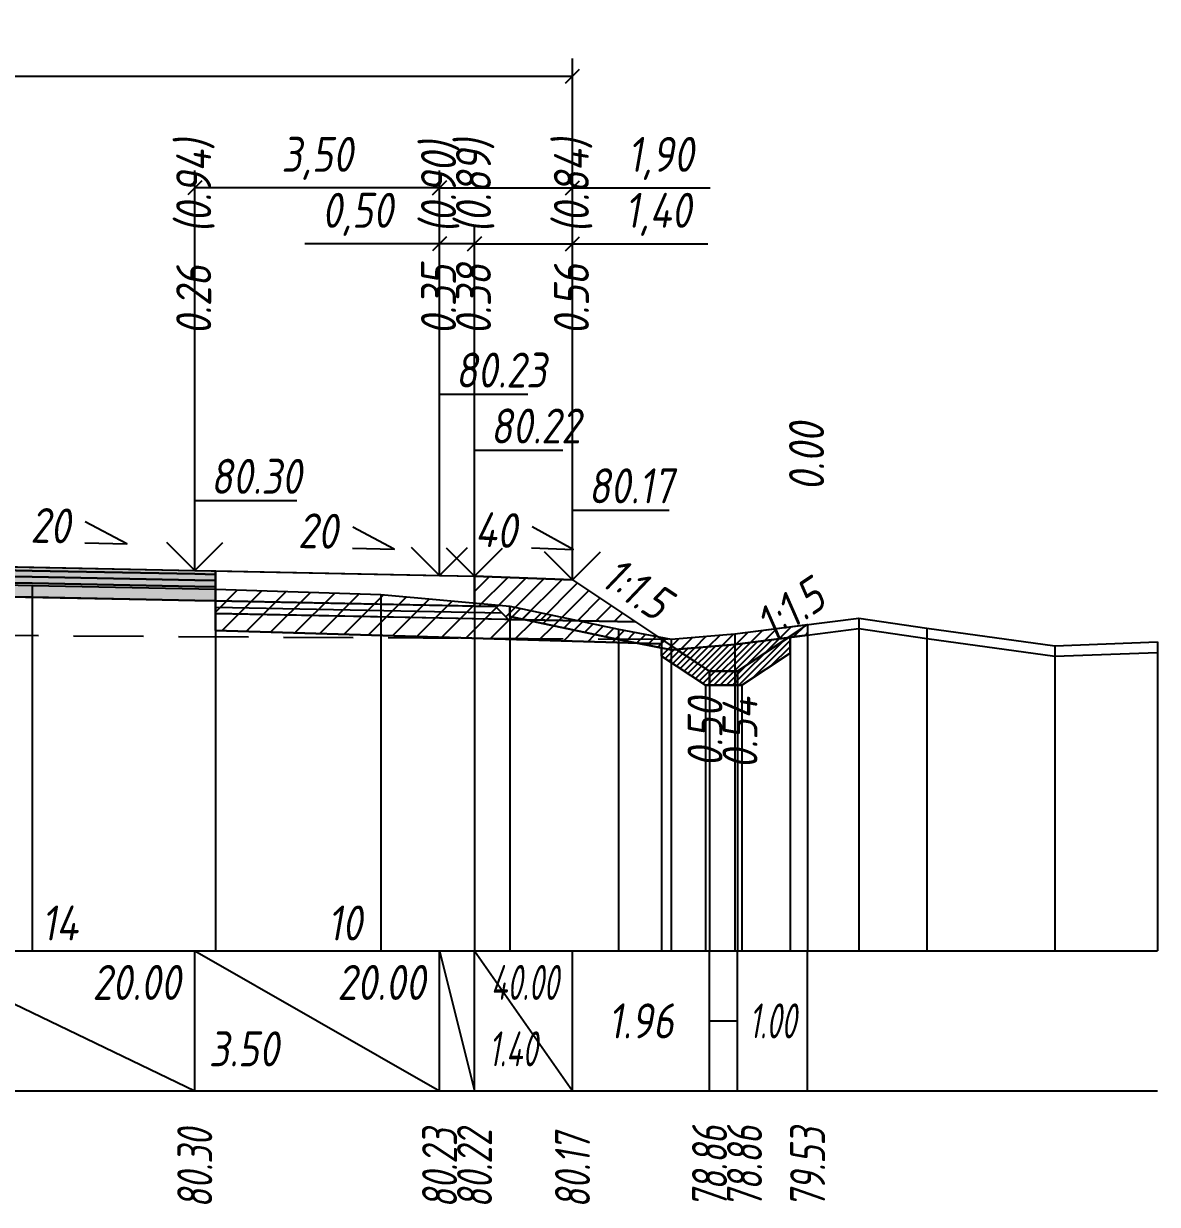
# Model space of a CAD drawing. Extents: x -717 to 1451, y -133302 to 233.
# Drawn here: x 166.7 to 247.7, y -29450.1 to -29365.7 of the extents above; entities that cross this region are included whole.
import ezdxf
from ezdxf.enums import TextEntityAlignment as Align

# ---------------------------------------------------------------- set-up
doc = ezdxf.new("R2010")
doc.units = 0
doc.linetypes.add('штриховая', pattern=[0.75, 0.5, -0.25])
for name, color, linetype in [('Интерполированный поперечник', 2, 'Continuous'), ('Код_514', 1, 'Continuous'), ('Контур_0', 7, 'Continuous'), ('Контур_2521', 7, 'Continuous'), ('Контур_2564', 7, 'Continuous'), ('Контур_2660', 7, 'Continuous'), ('Контур_2665', 7, 'Continuous'), ('Контур_400', 7, 'Continuous'), ('Контур_508', 7, 'Continuous'), ('Контур_512', 7, 'Continuous'), ('Контур_513', 7, 'Continuous'), ('Контур_818', 7, 'Continuous'), ('Красный поперечник', 1, 'Continuous'), ('Объём_2501', 7, 'Continuous'), ('Объём_2564', 7, 'Continuous'), ('Объём_2650', 7, 'Continuous'), ('Объём_2660', 7, 'Continuous'), ('Объём_2661', 7, 'Continuous'), ('Объём_2663', 7, 'Continuous'), ('Объём_2664', 7, 'Continuous'), ('Объём_2665', 7, 'Continuous'), ('Объём_2666', 7, 'Continuous'), ('Объём_2753', 7, 'Continuous'), ('Откосы', 7, 'Continuous'), ('Отметки покрытия', 7, 'Continuous'), ('Рабочие отметки', 7, 'Continuous'), ('Рабочие отметки доп.', 7, 'Continuous'), ('Слои выравнивания', 7, 'Continuous'), ('Таблица', 7, 'Continuous'), ('Уклоны проезжей части', 7, 'Continuous'), ('Черный поперечник', 3, 'Continuous')]:
    doc.layers.add(name, color=color, linetype=linetype)
for name, color, linetype, true_color in [('Контур_2540', 2, 'Continuous', 0xffff00), ('Контур_2560', 2, 'Continuous', 0xffff00), ('Контур_2561', 7, 'Continuous', 0xff8040), ('Контур_2562', 3, 'Continuous', 0x00ff00), ('Контур_2563', 7, 'Continuous', 0xff8000), ('Контур_2570', 7, 'Continuous', 0x80ff00), ('Контур_2583', 3, 'Continuous', 0x00ff00), ('Контур_2584', 3, 'Continuous', 0x00ff00), ('Контур_2725', 7, 'Continuous', 0x323232), ('Контур_2736', 4, 'Continuous', 0x00ffff), ('Контур_2737', 4, 'Continuous', 0x00ffff), ('Контур_2738', 4, 'Continuous', 0x00ffff), ('Контур_2739', 4, 'Continuous', 0x00ffff), ('Контур_2741', 4, 'Continuous', 0x00ffff), ('Контур_2742', 4, 'Continuous', 0x00ffff), ('Контур_2743', 4, 'Continuous', 0x00ffff), ('Контур_2744', 7, 'Continuous', 0xa4ffff), ('Контур_2745', 7, 'Continuous', 0xa4ffff), ('Контур_2747', 4, 'Continuous', 0x00ffff), ('Контур_2748', 4, 'Continuous', 0x00ffff), ('Контур_2749', 4, 'Continuous', 0x00ffff), ('Контур_2750', 4, 'Continuous', 0x00ffff), ('Контур_2751', 4, 'Continuous', 0x00ffff), ('Контур_2752', 4, 'Continuous', 0x00ffff), ('Контур_2760', 7, 'Continuous', 0x323232), ('Контур_2761', 7, 'Continuous', 0x323232), ('Контур_2762', 7, 'Continuous', 0x323232), ('Контур_2763', 7, 'Continuous', 0x323232), ('Контур_402', 7, 'Continuous', 0xff6464), ('Контур_703', 4, 'Continuous', 0x00ffff), ('Контур_705', 4, 'Continuous', 0x00ffff), ('Контур_707', 4, 'Continuous', 0x00ffff), ('Контур_720', 131, 'Continuous', 0xaaffff), ('Объём_2500', 7, 'Continuous', 0xc0c0c0), ('Объём_2520', 7, 'Continuous', 0x80ffff), ('Объём_2540', 2, 'Continuous', 0xffff00), ('Объём_2560', 2, 'Continuous', 0xffff00), ('Объём_2561', 7, 'Continuous', 0xff8040), ('Объём_2562', 3, 'Continuous', 0x00ff00), ('Объём_2563', 7, 'Continuous', 0xff8000), ('Объём_2570', 7, 'Continuous', 0x80ff00), ('Объём_2583', 3, 'Continuous', 0x00ff00), ('Объём_2584', 3, 'Continuous', 0x00ff00), ('Объём_2591', 3, 'Continuous', 0x00ff00), ('Объём_2595', 3, 'Continuous', 0x00ff00), ('Объём_2600', 7, 'Continuous', 0x808000), ('Объём_2620', 2, 'Continuous', 0xffff00), ('Объём_2746', 2, 'Continuous', 0xffff00)]:
    doc.layers.add(name, color=color, linetype=linetype, true_color=true_color)
doc.styles.get("Standard").update_dxf_attribs({"font": 'txt', "height": 2.5})
doc.styles.add('М', font='romand.shx', dxfattribs={"width": 0.8, "oblique": 10, "height": 2.5})
doc.dimstyles.new('ISO-25', dxfattribs={"dimtxt": 2.5, "dimasz": 2.5, "dimexe": 1.25, "dimexo": 0.625, "dimtad": 1, "dimtxsty": 'Standard', "dimcen": 2.5, "dimadec": 0, "dimazin": 0, "dimtfac": 1, "dimtmove": 0, "dimatfit": 3, "dimfxl": 1, "dimarcsym": 0})

# ---------------------------------------------------------------- blocks, each defined once
blk = doc.blocks.new('_Oblique')
at = {"color": 0, "linetype": 'ByBlock', "lineweight": -2}
blk.add_line((-0.5, -0.5), (0.5, 0.5), dxfattribs=at)
blk = doc.blocks.new('*D665')
at = {"color": 0, "lineweight": -2, "transparency": 16777216}
for p, q in [((198.908, -29404.626), (198.908, -29380.186)), ((205.908, -29404.906), (205.908, -29380.186)), ((198.908, -29381.436), (205.908, -29381.436)), ((205.908, -29381.436), (215.573, -29381.436))]:
    blk.add_line(p, q, dxfattribs=at)
at = {"layer": 'Defpoints', "color": 0, "transparency": 16777216}
for p in [(205.908, -29381.436), (198.908, -29405.251), (205.908, -29405.531)]:
    blk.add_point(p, dxfattribs=at)
at = {"color": 0, "lineweight": -2, "transparency": 16777216, "rotation": 180}
blk.add_blockref('_Oblique', (198.908, -29381.436), dxfattribs=at)
at = {"color": 0, "lineweight": -2, "transparency": 16777216}
blk.add_blockref('_Oblique', (205.908, -29381.436), dxfattribs=at)
at = {"color": 0, "transparency": 16777216, "insert": (212.033, -29379.323), "char_height": 2.5, "width": 8.75, "attachment_point": 5, "style": 'М'}
blk.add_mtext('1,40', dxfattribs=at)
blk = doc.blocks.new('*D667')
at = {"color": 0, "lineweight": -2, "transparency": 16777216}
for p, q in [((196.408, -29404.576), (196.408, -29380.186)), ((198.908, -29404.626), (198.908, -29380.186)), ((196.408, -29381.436), (186.786, -29381.436)), ((198.908, -29381.436), (196.408, -29381.436))]:
    blk.add_line(p, q, dxfattribs=at)
at = {"layer": 'Defpoints', "color": 0, "transparency": 16777216}
for p in [(198.908, -29381.436), (196.408, -29405.201), (198.908, -29405.251)]:
    blk.add_point(p, dxfattribs=at)
at = {"color": 0, "lineweight": -2, "transparency": 16777216, "rotation": 180}
blk.add_blockref('_Oblique', (196.408, -29381.436), dxfattribs=at)
at = {"color": 0, "lineweight": -2, "transparency": 16777216}
blk.add_blockref('_Oblique', (198.908, -29381.436), dxfattribs=at)
at = {"color": 0, "transparency": 16777216, "insert": (190.548, -29379.323), "char_height": 2.5, "width": 9.16667, "attachment_point": 5, "style": 'М'}
blk.add_mtext('0,50', dxfattribs=at)
blk = doc.blocks.new('*D669')
at = {"color": 0, "lineweight": -2, "transparency": 16777216}
for p, q in [((178.908, -29404.226), (178.908, -29376.186)), ((196.408, -29404.576), (196.408, -29376.186)), ((196.408, -29377.436), (178.908, -29377.436))]:
    blk.add_line(p, q, dxfattribs=at)
at = {"layer": 'Defpoints', "color": 0, "transparency": 16777216}
for p in [(178.908, -29377.436), (178.908, -29404.851), (196.408, -29405.201)]:
    blk.add_point(p, dxfattribs=at)
at = {"color": 0, "lineweight": -2, "transparency": 16777216, "rotation": 180}
blk.add_blockref('_Oblique', (178.908, -29377.436), dxfattribs=at)
at = {"color": 0, "lineweight": -2, "transparency": 16777216}
blk.add_blockref('_Oblique', (196.408, -29377.436), dxfattribs=at)
at = {"color": 0, "transparency": 16777216, "insert": (187.658, -29375.323), "char_height": 2.5, "width": 9.58333, "attachment_point": 5, "style": 'М'}
blk.add_mtext('3,50', dxfattribs=at)
blk = doc.blocks.new('*D670')
at = {"color": 0, "lineweight": -2, "transparency": 16777216}
for p, q in [((196.408, -29404.576), (196.408, -29376.186)), ((205.908, -29404.906), (205.908, -29376.186)), ((196.408, -29377.436), (205.908, -29377.436)), ((205.908, -29377.436), (215.759, -29377.436))]:
    blk.add_line(p, q, dxfattribs=at)
at = {"layer": 'Defpoints', "color": 0, "transparency": 16777216}
for p in [(196.408, -29377.436), (196.408, -29405.201), (205.908, -29405.531)]:
    blk.add_point(p, dxfattribs=at)
at = {"color": 0, "lineweight": -2, "transparency": 16777216, "rotation": 180}
blk.add_blockref('_Oblique', (196.408, -29377.436), dxfattribs=at)
at = {"color": 0, "lineweight": -2, "transparency": 16777216}
blk.add_blockref('_Oblique', (205.908, -29377.436), dxfattribs=at)
at = {"color": 0, "transparency": 16777216, "insert": (212.218, -29375.323), "char_height": 2.5, "width": 8.75, "attachment_point": 5, "style": 'М'}
blk.add_mtext('1,90', dxfattribs=at)
blk = doc.blocks.new('*D672')
at = {"color": 0, "lineweight": -2, "transparency": 16777216}
for p, q in [((110.408, -29404.906), (110.408, -29368.186)), ((205.908, -29404.906), (205.908, -29368.186)), ((110.408, -29369.436), (205.908, -29369.436))]:
    blk.add_line(p, q, dxfattribs=at)
at = {"layer": 'Defpoints', "color": 0, "transparency": 16777216}
for p in [(205.908, -29369.436), (110.408, -29405.531), (205.908, -29405.531)]:
    blk.add_point(p, dxfattribs=at)
at = {"color": 0, "lineweight": -2, "transparency": 16777216, "rotation": 180}
blk.add_blockref('_Oblique', (110.408, -29369.436), dxfattribs=at)
at = {"color": 0, "lineweight": -2, "transparency": 16777216}
blk.add_blockref('_Oblique', (205.908, -29369.436), dxfattribs=at)
at = {"color": 0, "transparency": 16777216, "insert": (158.158, -29367.323), "char_height": 2.5, "width": 10.41667, "attachment_point": 5, "style": 'М'}
blk.add_mtext('19,10', dxfattribs=at)

msp = doc.modelspace()

# ---------------------------------------------------------------- hatches: boundary and pattern name
at = {"layer": 'Объём_2563'}
h = msp.add_hatch(dxfattribs=at)
h.set_pattern_fill('ANSI31', color=256, scale=0.3)
h.paths.add_polyline_path([(201.327, -29408.287), (200.408, -29407.368), (198.908, -29407.338), (198.908, -29405.188), (205.908, -29405.468), (210.408, -29408.468)])
at = {"layer": 'Объём_2570'}
h = msp.add_hatch(dxfattribs=at)
h.set_pattern_fill('ANSI31', color=256, scale=0.2)
h.paths.add_polyline_path([(222.714, -29409.411), (217.513, -29410.073), (212.955, -29410.464), (209.191, -29409.733), (201.424, -29408.084), (201.424, -29407.334), (209.191, -29408.983), (212.955, -29409.714), (217.513, -29409.323), (222.714, -29408.661)])
at = {"layer": 'Объём_2600'}
h = msp.add_hatch(dxfattribs=at)
h.set_pattern_fill('ANSI31', color=6, scale=0.4)
h.paths.add_polyline_path([(180.38, -29409.09), (180.38, -29406.13), (192.215, -29406.519), (201.424, -29407.334), (201.424, -29408.084), (209.191, -29409.733), (210.538, -29409.995)])
h = msp.add_hatch(dxfattribs=at)
h.set_pattern_fill('HONEY', color=5, scale=0.3)
h.paths.add_polyline_path([(221.456, -29409.571), (221.456, -29409.5), (222.714, -29408.661), (222.714, -29409.411)])
h = msp.add_hatch(dxfattribs=at)
h.set_pattern_fill('HONEY', color=5, scale=0.3)
h.paths.add_polyline_path([(210.538, -29409.995), (212.271, -29410.047), (212.271, -29410.331)])
at = {"layer": 'Объём_2620'}
h = msp.add_hatch(dxfattribs=at)
h.set_pattern_fill('ANSI31', color=2, scale=0.1)
h.paths.add_polyline_path([(212.955, -29410.464), (217.513, -29410.073), (221.456, -29409.571), (221.456, -29410.702), (218.009, -29413), (215.403, -29413), (212.271, -29410.912), (212.271, -29410.331)])
at = {"layer": 'Слои выравнивания'}
for color, points in [(2, [(158.158, -29404.373), (167.279, -29404.556), (178.908, -29404.788), (180.38, -29404.818), (180.38, -29405.068), (178.908, -29405.038), (167.279, -29404.806), (158.158, -29404.623)]), (3, [(158.158, -29404.623), (167.279, -29404.806), (178.908, -29405.038), (180.38, -29405.068), (180.38, -29405.518), (178.908, -29405.488), (167.279, -29405.256), (158.158, -29405.073)]), (4, [(158.158, -29405.073), (167.279, -29405.256), (178.908, -29405.488), (180.38, -29405.518), (180.38, -29405.968), (178.908, -29405.938), (167.279, -29405.706), (158.158, -29405.523)]), (5, [(158.158, -29405.523), (167.279, -29405.706), (178.908, -29405.938), (180.38, -29405.968), (180.38, -29406.968), (178.908, -29406.938), (167.279, -29406.706), (158.158, -29406.523)])]:
    msp.add_hatch(color=color, dxfattribs=at).paths.add_polyline_path(points)

# ---------------------------------------------------------------- linework, layer by layer
at = {"layer": 'Интерполированный поперечник', "linetype": 'штриховая', "ltscale": 10, "flags": 128}
msp.add_lwpolyline([(95.24, -29409.016), (212.955, -29409.714)], dxfattribs=at)
at = {"layer": 'Код_514'}
for p, q in [((158.158, -29432), (178.908, -29442)), ((178.908, -29442), (178.908, -29432)), ((178.908, -29432), (196.408, -29442)), ((196.408, -29442), (196.408, -29432)), ((196.408, -29432), (198.908, -29442)), ((198.908, -29442), (198.908, -29432)), ((198.908, -29432), (205.908, -29442)), ((205.908, -29442), (205.908, -29432)), ((215.706, -29442), (215.706, -29432)), ((217.706, -29442), (217.706, -29432)), ((222.714, -29442), (222.714, -29432)), ((215.706, -29437), (217.706, -29437))]:
    msp.add_line(p, q, dxfattribs=at)
at = {"layer": 'Контур_0', "flags": 128}
for points in [[(180.38, -29404.818), (198.908, -29405.188), (198.908, -29407.338), (180.38, -29406.968), (180.38, -29404.818), (180.38, -29404.818)], [(205.908, -29405.468), (212.271, -29409.71), (212.271, -29409.71), (212.271, -29409.71), (212.271, -29409.71), (212.271, -29409.71), (212.271, -29409.71), (212.271, -29409.71), (212.271, -29409.71), (212.271, -29409.71), (212.271, -29409.71), (212.271, -29409.71), (212.271, -29409.71), (212.271, -29409.71), (212.271, -29409.71), (215.706, -29412)], [(205.908, -29405.468), (212.271, -29409.71), (212.271, -29409.71), (212.271, -29409.71), (212.271, -29409.71), (212.271, -29409.71), (212.271, -29409.71), (212.271, -29409.71), (212.271, -29409.71), (212.271, -29409.71), (212.271, -29409.71), (212.271, -29409.71), (212.271, -29409.71), (212.271, -29409.71), (212.271, -29409.71), (215.706, -29412), (217.706, -29412), (222.714, -29408.661), (222.714, -29408.661), (222.714, -29408.661), (222.714, -29408.661), (222.714, -29408.661), (222.714, -29408.661), (222.714, -29408.661), (222.714, -29408.661), (222.714, -29408.661), (222.714, -29408.661), (222.714, -29408.661), (222.714, -29408.661), (222.714, -29408.661)], [(198.908, -29408.238), (180.38, -29407.868), (180.38, -29406.968), (200.408, -29407.368), (201.327, -29408.287), (198.908, -29408.238), (198.908, -29408.238)], [(198.908, -29407.338), (200.408, -29407.368), (201.327, -29408.287), (210.408, -29408.468)]]:
    msp.add_lwpolyline(points, dxfattribs=at)
at = {"layer": 'Контур_2521', "color": 250, "flags": 128}
msp.add_lwpolyline([(180.38, -29407.418), (200.868, -29407.827)], dxfattribs=at)
at = {"layer": 'Контур_2540', "flags": 128}
msp.add_lwpolyline([(196.408, -29408.188), (210.408, -29408.468), (212.271, -29409.71), (212.271, -29410.047), (180.38, -29409.09), (180.38, -29407.868), (196.408, -29408.188), (196.408, -29408.188)], dxfattribs=at)
at = {"layer": 'Контур_2560', "flags": 128}
msp.add_lwpolyline([(198.908, -29405.188), (205.908, -29405.468), (205.908, -29405.468), (205.908, -29405.468)], dxfattribs=at)
at = {"layer": 'Контур_2561', "flags": 128}
msp.add_lwpolyline([(198.908, -29405.188), (198.908, -29405.188), (205.908, -29405.468), (205.908, -29405.468), (198.908, -29405.188)], dxfattribs=at)
at = {"layer": 'Контур_2562', "flags": 128}
msp.add_lwpolyline([(205.908, -29405.468), (205.908, -29405.468), (205.908, -29405.468), (205.908, -29405.468), (205.908, -29405.468)], dxfattribs=at)
at = {"layer": 'Контур_2563', "flags": 128}
msp.add_lwpolyline([(201.327, -29408.287), (200.408, -29407.368), (198.908, -29407.338), (198.908, -29405.188), (205.908, -29405.468), (210.408, -29408.468), (201.327, -29408.287), (201.327, -29408.287)], dxfattribs=at)
at = {"layer": 'Контур_2564', "flags": 128}
msp.add_lwpolyline([(198.908, -29405.188), (205.908, -29405.468)], dxfattribs=at)
at = {"layer": 'Контур_2570', "flags": 128}
msp.add_lwpolyline([(80, -29409.807), (95.24, -29409.766), (95.24, -29409.766), (101.98, -29408.689), (106.996, -29408.182), (106.996, -29407.432), (118.988, -29406.662), (130.707, -29406.039), (142.991, -29405.82), (155.173, -29405.579), (158.158, -29405.65), (167.279, -29405.865), (180.38, -29406.13), (192.215, -29406.519), (201.424, -29407.334), (201.424, -29408.084), (209.191, -29409.733), (212.955, -29410.464), (212.955, -29410.464), (217.513, -29410.073), (226.371, -29408.946), (231.227, -29409.664), (240.376, -29410.919), (247.714, -29410.654)], dxfattribs=at)
at = {"layer": 'Контур_2583', "flags": 128}
for points in [[(215.706, -29412), (212.271, -29409.71), (212.271, -29410.912), (215.403, -29413), (215.706, -29413), (215.706, -29412)], [(221.456, -29410.702), (221.456, -29409.5), (217.706, -29412), (217.706, -29413), (218.009, -29413), (221.456, -29410.702)]]:
    msp.add_lwpolyline(points, dxfattribs=at)
at = {"layer": 'Контур_2584', "flags": 128}
msp.add_lwpolyline([(215.706, -29412), (215.706, -29413), (217.706, -29413), (217.706, -29412), (215.706, -29412)], dxfattribs=at)
at = {"layer": 'Контур_2660', "flags": 128}
msp.add_lwpolyline([(180.38, -29409.09), (212.271, -29410.047)], dxfattribs=at)
at = {"layer": 'Контур_2665', "flags": 128}
msp.add_lwpolyline([(205.908, -29405.468), (205.908, -29405.468)], dxfattribs=at)
at = {"layer": 'Контур_2725', "flags": 128}
msp.add_lwpolyline([(130.707, -29407.072), (137.408, -29406.938), (142.991, -29406.827), (155.173, -29406.583), (155.26, -29406.581), (158.158, -29406.523), (167.279, -29406.706), (178.908, -29406.938), (180.38, -29406.968)], dxfattribs=at)
at = {"layer": 'Контур_2736', "flags": 128}
for points in [[(205.908, -29405.468), (212.271, -29409.71)], [(212.271, -29409.71), (215.706, -29412)]]:
    msp.add_lwpolyline(points, dxfattribs=at)
at = {"layer": 'Контур_2737', "flags": 128}
msp.add_lwpolyline([(212.271, -29409.71), (212.271, -29409.71)], dxfattribs=at)
at = {"layer": 'Контур_2738', "flags": 128}
msp.add_lwpolyline([(212.271, -29409.71), (212.271, -29409.71)], dxfattribs=at)
at = {"layer": 'Контур_2739', "flags": 128}
msp.add_lwpolyline([(212.271, -29409.71), (212.271, -29409.71)], dxfattribs=at)
at = {"layer": 'Контур_2741', "flags": 128}
msp.add_lwpolyline([(222.714, -29408.661), (222.714, -29408.661)], dxfattribs=at)
at = {"layer": 'Контур_2742', "flags": 128}
msp.add_lwpolyline([(222.714, -29408.661), (222.714, -29408.661)], dxfattribs=at)
at = {"layer": 'Контур_2743', "flags": 128}
msp.add_lwpolyline([(222.714, -29408.661), (222.714, -29408.661)], dxfattribs=at)
at = {"layer": 'Контур_2744', "flags": 128}
msp.add_lwpolyline([(222.714, -29408.661), (222.714, -29408.661)], dxfattribs=at)
msp.add_lwpolyline([(222.714, -29408.661), (222.714, -29408.661)], dxfattribs=at)
msp.add_lwpolyline([(222.714, -29408.661), (222.714, -29408.661)], dxfattribs=at)
msp.add_lwpolyline([(222.714, -29408.661), (222.714, -29408.661)], dxfattribs=at)
msp.add_lwpolyline([(222.714, -29408.661), (222.714, -29408.661)], dxfattribs=at)
msp.add_lwpolyline([(222.714, -29408.661), (222.714, -29408.661)], dxfattribs=at)
at = {"layer": 'Контур_2745', "flags": 128}
msp.add_lwpolyline([(212.271, -29409.71), (212.271, -29409.71)], dxfattribs=at)
msp.add_lwpolyline([(212.271, -29409.71), (212.271, -29409.71)], dxfattribs=at)
msp.add_lwpolyline([(212.271, -29409.71), (212.271, -29409.71)], dxfattribs=at)
msp.add_lwpolyline([(212.271, -29409.71), (212.271, -29409.71)], dxfattribs=at)
msp.add_lwpolyline([(212.271, -29409.71), (212.271, -29409.71)], dxfattribs=at)
msp.add_lwpolyline([(212.271, -29409.71), (212.271, -29409.71)], dxfattribs=at)
at = {"layer": 'Контур_2747', "flags": 128}
msp.add_lwpolyline([(212.271, -29409.71), (212.271, -29409.71)], dxfattribs=at)
at = {"layer": 'Контур_2748', "flags": 128}
msp.add_lwpolyline([(212.271, -29409.71), (212.271, -29409.71)], dxfattribs=at)
at = {"layer": 'Контур_2749', "flags": 128}
msp.add_lwpolyline([(212.271, -29409.71), (212.271, -29409.71)], dxfattribs=at)
at = {"layer": 'Контур_2750', "flags": 128}
msp.add_lwpolyline([(222.714, -29408.661), (222.714, -29408.661)], dxfattribs=at)
at = {"layer": 'Контур_2751', "flags": 128}
msp.add_lwpolyline([(222.714, -29408.661), (222.714, -29408.661)], dxfattribs=at)
at = {"layer": 'Контур_2752', "flags": 128}
msp.add_lwpolyline([(222.714, -29408.661), (222.714, -29408.661)], dxfattribs=at)
at = {"layer": 'Контур_2760', "flags": 128}
msp.add_lwpolyline([(130.707, -29404.922), (137.408, -29404.788), (142.991, -29404.677), (155.173, -29404.433), (155.26, -29404.431), (158.158, -29404.373), (167.279, -29404.556), (178.908, -29404.788), (180.38, -29404.818)], dxfattribs=at)
at = {"layer": 'Контур_2761', "flags": 128}
msp.add_lwpolyline([(130.707, -29405.172), (137.408, -29405.038), (142.991, -29404.927), (155.173, -29404.683), (155.26, -29404.681), (158.158, -29404.623), (167.279, -29404.806), (178.908, -29405.038), (180.38, -29405.068)], dxfattribs=at)
at = {"layer": 'Контур_2762', "flags": 128}
msp.add_lwpolyline([(130.707, -29405.622), (137.408, -29405.488), (142.991, -29405.377), (155.173, -29405.133), (155.26, -29405.131), (158.158, -29405.073), (167.279, -29405.256), (178.908, -29405.488), (180.38, -29405.518)], dxfattribs=at)
at = {"layer": 'Контур_2763', "flags": 128}
msp.add_lwpolyline([(130.707, -29406.072), (137.408, -29405.938), (142.991, -29405.827), (155.173, -29405.583), (155.26, -29405.581), (158.158, -29405.523), (167.279, -29405.706), (178.908, -29405.938), (180.38, -29405.968)], dxfattribs=at)
at = {"layer": 'Контур_400', "flags": 128}
msp.add_lwpolyline([(158.158, -29404.373), (178.908, -29404.788), (196.408, -29405.138), (196.408, -29405.138), (196.408, -29405.138), (196.408, -29405.138), (196.408, -29405.138), (196.408, -29405.138), (198.908, -29405.188)], dxfattribs=at)
at = {"layer": 'Контур_402', "flags": 128}
msp.add_lwpolyline([(105, -29410.018), (130.707, -29409.247), (130.707, -29407.072), (158.158, -29406.523), (180.38, -29406.968), (180.38, -29409.09), (212.271, -29410.047)], dxfattribs=at)
at = {"layer": 'Контур_508', "flags": 128}
msp.add_lwpolyline([(104, -29411.882), (105, -29410.745), (105, -29410.018), (130.707, -29409.247), (130.707, -29407.072), (158.158, -29406.523), (180.38, -29406.968), (180.38, -29409.09), (212.271, -29410.047), (212.271, -29410.912), (215.403, -29413), (215.706, -29413), (217.706, -29413), (218.009, -29413), (221.456, -29410.702), (221.456, -29409.5), (222.714, -29408.661)], dxfattribs=at)
at = {"layer": 'Контур_512', "flags": 128}
msp.add_lwpolyline([(180.38, -29409.09), (212.271, -29410.047), (212.271, -29410.912), (215.403, -29413), (215.706, -29413), (217.706, -29413), (218.009, -29413), (221.456, -29410.702), (221.456, -29409.5), (222.714, -29408.661)], dxfattribs=at)
at = {"layer": 'Контур_513', "flags": 128}
msp.add_lwpolyline([(104, -29411.882), (105, -29410.745), (105, -29410.018), (130.707, -29409.247), (130.707, -29407.072), (158.158, -29406.523), (180.38, -29406.968), (180.38, -29409.09), (212.271, -29410.047), (212.271, -29410.912), (215.403, -29413), (215.706, -29413), (217.706, -29413), (218.009, -29413), (221.456, -29410.702), (221.456, -29409.5), (222.714, -29408.661)], dxfattribs=at)
at = {"layer": 'Контур_703', "flags": 128}
msp.add_lwpolyline([(205.908, -29405.468), (212.271, -29409.71)], dxfattribs=at)
at = {"layer": 'Контур_705', "flags": 128}
msp.add_lwpolyline([(212.271, -29409.71), (212.271, -29409.71)], dxfattribs=at)
at = {"layer": 'Контур_707', "flags": 128}
msp.add_lwpolyline([(217.706, -29412), (222.714, -29408.661)], dxfattribs=at)
at = {"layer": 'Контур_720', "flags": 128}
msp.add_lwpolyline([(215.706, -29412), (217.706, -29412)], dxfattribs=at)
at = {"layer": 'Контур_818', "flags": 128}
msp.add_lwpolyline([(105, -29408.384), (106.996, -29408.182), (106.996, -29407.432), (118.988, -29406.662), (130.707, -29406.039), (142.991, -29405.82), (155.173, -29405.579), (158.158, -29405.65), (167.279, -29405.865), (180.38, -29406.13), (192.215, -29406.519), (201.424, -29407.334), (201.424, -29408.084), (209.191, -29409.733), (212.955, -29410.464), (212.955, -29410.464), (217.513, -29410.073), (222.714, -29409.411)], dxfattribs=at)
at = {"layer": 'Красный поперечник'}
for p, q in [((158.158, -29404.373), (178.908, -29404.788)), ((178.908, -29404.788), (196.408, -29405.138)), ((196.408, -29405.138), (198.908, -29405.188)), ((198.908, -29405.188), (205.908, -29405.468)), ((205.908, -29405.468), (215.706, -29412)), ((217.706, -29412), (222.714, -29408.661)), ((222.714, -29408.661), (222.714, -29432)), ((180.38, -29409.09), (180.38, -29432)), ((221.456, -29409.5), (221.456, -29432)), ((212.271, -29410.047), (212.271, -29432)), ((212.271, -29410.912), (212.271, -29432)), ((221.456, -29410.702), (221.456, -29432)), ((215.706, -29412), (217.706, -29412)), ((215.403, -29413), (215.403, -29432)), ((215.706, -29413), (215.706, -29432)), ((217.706, -29413), (217.706, -29432)), ((218.009, -29413), (218.009, -29432))]:
    msp.add_line(p, q, dxfattribs=at)
at = {"layer": 'Объём_2500', "flags": 128}
msp.add_lwpolyline([(180.38, -29404.818), (198.908, -29405.188), (198.908, -29407.338), (180.38, -29406.968), (180.38, -29404.818), (180.38, -29404.818)], dxfattribs=at)
at = {"layer": 'Объём_2501', "flags": 128}
msp.add_lwpolyline([(158.158, -29404.373), (178.908, -29404.788), (196.408, -29405.138), (196.408, -29405.138), (196.408, -29405.138), (196.408, -29405.138), (196.408, -29405.138), (196.408, -29405.138), (198.908, -29405.188)], dxfattribs=at)
at = {"layer": 'Объём_2520', "color": 250, "flags": 128}
msp.add_lwpolyline([(198.908, -29408.238), (180.38, -29407.868), (180.38, -29406.968), (200.408, -29407.368), (201.327, -29408.287), (198.908, -29408.238), (198.908, -29408.238)], dxfattribs=at)
at = {"layer": 'Объём_2540', "flags": 128}
msp.add_lwpolyline([(196.408, -29408.188), (210.408, -29408.468), (212.271, -29409.71), (212.271, -29410.047), (180.38, -29409.09), (180.38, -29407.868), (196.408, -29408.188), (196.408, -29408.188)], dxfattribs=at)
at = {"layer": 'Объём_2560', "flags": 128}
msp.add_lwpolyline([(198.908, -29405.188), (205.908, -29405.468), (205.908, -29405.468), (205.908, -29405.468)], dxfattribs=at)
at = {"layer": 'Объём_2561', "flags": 128}
msp.add_lwpolyline([(198.908, -29405.188), (198.908, -29405.188), (205.908, -29405.468), (205.908, -29405.468), (198.908, -29405.188)], dxfattribs=at)
at = {"layer": 'Объём_2562', "flags": 128}
msp.add_lwpolyline([(205.908, -29405.468), (205.908, -29405.468), (205.908, -29405.468), (205.908, -29405.468), (205.908, -29405.468)], dxfattribs=at)
at = {"layer": 'Объём_2563', "color": 250, "flags": 128}
msp.add_lwpolyline([(201.327, -29408.287), (200.408, -29407.368), (198.908, -29407.338), (198.908, -29405.188), (205.908, -29405.468), (210.408, -29408.468), (201.327, -29408.287), (201.327, -29408.287)], dxfattribs=at)
at = {"layer": 'Объём_2564', "flags": 128}
msp.add_lwpolyline([(198.908, -29405.188), (205.908, -29405.468)], dxfattribs=at)
at = {"layer": 'Объём_2570', "flags": 128}
msp.add_lwpolyline([(222.714, -29409.411), (217.513, -29410.073), (212.955, -29410.464), (209.191, -29409.733), (201.424, -29408.084), (201.424, -29407.334), (209.191, -29408.983), (212.955, -29409.714), (217.513, -29409.323), (222.714, -29408.661), (222.714, -29409.411), (222.714, -29409.411)], dxfattribs=at)
at = {"layer": 'Объём_2583', "flags": 128}
for points in [[(215.706, -29412), (212.271, -29409.71), (212.271, -29410.912), (215.403, -29413), (215.706, -29413), (215.706, -29412)], [(221.456, -29410.702), (221.456, -29409.5), (217.706, -29412), (217.706, -29413), (218.009, -29413), (221.456, -29410.702)]]:
    msp.add_lwpolyline(points, dxfattribs=at)
at = {"layer": 'Объём_2584', "flags": 128}
msp.add_lwpolyline([(215.706, -29412), (215.706, -29413), (217.706, -29413), (217.706, -29412), (215.706, -29412)], dxfattribs=at)
at = {"layer": 'Объём_2591', "flags": 128}
for points in [[(212.271, -29409.71), (215.706, -29412)], [(217.706, -29412), (221.456, -29409.5)]]:
    msp.add_lwpolyline(points, dxfattribs=at)
at = {"layer": 'Объём_2595', "flags": 128}
msp.add_lwpolyline([(215.706, -29412), (217.706, -29412)], dxfattribs=at)
at = {"layer": 'Объём_2600', "color": 5, "flags": 128}
for points in [[(221.456, -29409.571), (221.456, -29409.5), (222.714, -29408.661), (222.714, -29409.411), (221.456, -29409.571), (221.456, -29409.571)], [(210.538, -29409.995), (212.271, -29410.047), (212.271, -29410.331), (210.538, -29409.995), (210.538, -29409.995)]]:
    msp.add_lwpolyline(points, dxfattribs=at)
at = {"layer": 'Объём_2620', "flags": 128}
msp.add_lwpolyline([(212.955, -29410.464), (217.513, -29410.073), (221.456, -29409.571), (221.456, -29410.702), (218.009, -29413), (215.403, -29413), (212.271, -29410.912), (212.271, -29410.331), (212.955, -29410.464), (212.955, -29410.464)], dxfattribs=at)
at = {"layer": 'Объём_2650', "color": 6, "flags": 128}
msp.add_lwpolyline([(180.38, -29409.09), (180.38, -29406.13), (192.215, -29406.519), (201.424, -29407.334), (201.424, -29408.084), (209.191, -29409.733), (210.538, -29409.995), (180.38, -29409.09), (180.38, -29409.09)], dxfattribs=at)
at = {"layer": 'Объём_2660', "flags": 128}
msp.add_lwpolyline([(180.38, -29409.09), (212.271, -29410.047)], dxfattribs=at)
at = {"layer": 'Объём_2661', "flags": 128}
msp.add_lwpolyline([(205.908, -29405.468), (212.271, -29409.71)], dxfattribs=at)
at = {"layer": 'Объём_2663', "flags": 128}
for points in [[(217.706, -29412), (222.714, -29408.661)], [(212.271, -29409.71), (215.706, -29412)]]:
    msp.add_lwpolyline(points, dxfattribs=at)
at = {"layer": 'Объём_2664', "flags": 128}
msp.add_lwpolyline([(215.706, -29412), (217.706, -29412)], dxfattribs=at)
at = {"layer": 'Объём_2665', "flags": 128}
msp.add_lwpolyline([(205.908, -29405.468), (205.908, -29405.468)], dxfattribs=at)
at = {"layer": 'Объём_2666', "flags": 128}
msp.add_lwpolyline([(205.908, -29405.468), (212.271, -29409.71)], dxfattribs=at)
at = {"layer": 'Объём_2746', "flags": 128}
for points in [[(209.637, -29409.968), (180.38, -29409.09), (180.38, -29406.13), (192.215, -29406.519), (201.424, -29407.334), (201.424, -29408.084), (209.191, -29409.733), (210.538, -29409.995), (209.637, -29409.968), (209.637, -29409.968)], [(221.456, -29409.571), (221.456, -29410.702), (218.009, -29413), (215.403, -29413), (212.271, -29410.912), (212.271, -29410.331), (212.955, -29410.464), (213.351, -29410.43), (215.706, -29412), (217.706, -29412), (221.324, -29409.588), (221.456, -29409.571), (221.456, -29409.571)]]:
    msp.add_lwpolyline(points, dxfattribs=at)
at = {"layer": 'Объём_2753', "flags": 128}
msp.add_lwpolyline([(180.38, -29404.818), (180.38, -29404.818)], dxfattribs=at)
at = {"layer": 'Откосы', "color": 1, "flags": 128}
for points in [[(171.047, -29402.814), (174.046, -29402.874), (171.077, -29401.314)], [(190.172, -29403.196), (193.171, -29403.256), (190.202, -29401.697)], [(202.966, -29403.173), (205.964, -29403.293), (203.026, -29401.674)]]:
    msp.add_lwpolyline(points, dxfattribs=at)
at = {"layer": 'Отметки покрытия', "color": 1}
for p, q in [((196.408, -29405.138), (196.408, -29392.188)), ((196.408, -29392.188), (202.708, -29392.188)), ((198.908, -29405.188), (198.908, -29396.188)), ((198.908, -29396.188), (205.208, -29396.188)), ((178.908, -29404.788), (178.908, -29399.788)), ((178.908, -29399.788), (186.208, -29399.788)), ((205.908, -29405.468), (205.908, -29400.468)), ((205.908, -29400.468), (212.808, -29400.468)), ((178.908, -29404.788), (176.908, -29402.788)), ((178.908, -29404.788), (180.908, -29402.788)), ((196.408, -29405.138), (194.408, -29403.138)), ((196.408, -29405.138), (198.408, -29403.138)), ((198.908, -29405.188), (196.908, -29403.188)), ((198.908, -29405.188), (200.908, -29403.188)), ((205.908, -29405.468), (203.908, -29403.468)), ((205.908, -29405.468), (207.908, -29403.468))]:
    msp.add_line(p, q, dxfattribs=at)
at = {"layer": 'Слои выравнивания'}
for p, q in [((180.38, -29404.818), (180.38, -29432)), ((198.908, -29405.188), (198.908, -29432))]:
    msp.add_line(p, q, dxfattribs=at)
at = {"layer": 'Слои выравнивания', "color": 2, "flags": 128}
msp.add_lwpolyline([(158.158, -29404.373), (167.279, -29404.556), (178.908, -29404.788), (180.38, -29404.818), (180.38, -29405.068), (178.908, -29405.038), (167.279, -29404.806), (158.158, -29404.623)], close=True, dxfattribs=at)
at = {"layer": 'Слои выравнивания', "color": 3, "flags": 128}
msp.add_lwpolyline([(158.158, -29404.623), (167.279, -29404.806), (178.908, -29405.038), (180.38, -29405.068), (180.38, -29405.518), (178.908, -29405.488), (167.279, -29405.256), (158.158, -29405.073)], close=True, dxfattribs=at)
at = {"layer": 'Слои выравнивания', "color": 4, "flags": 128}
msp.add_lwpolyline([(158.158, -29405.073), (167.279, -29405.256), (178.908, -29405.488), (180.38, -29405.518), (180.38, -29405.968), (178.908, -29405.938), (167.279, -29405.706), (158.158, -29405.523)], close=True, dxfattribs=at)
at = {"layer": 'Слои выравнивания', "color": 5, "flags": 128}
msp.add_lwpolyline([(158.158, -29405.523), (167.279, -29405.706), (178.908, -29405.938), (180.38, -29405.968), (180.38, -29406.968), (178.908, -29406.938), (167.279, -29406.706), (158.158, -29406.523)], close=True, dxfattribs=at)
at = {"layer": 'Таблица'}
for p, q in [((80, -29432), (247.714, -29432)), ((80, -29442), (247.714, -29442))]:
    msp.add_line(p, q, dxfattribs=at)
at = {"layer": 'Черный поперечник', "color": 7}
for p, q in [((167.279, -29405.865), (167.279, -29432)), ((180.38, -29406.13), (180.38, -29432)), ((192.215, -29406.519), (192.215, -29432)), ((201.424, -29407.334), (201.424, -29432)), ((226.371, -29408.196), (226.371, -29432)), ((231.227, -29408.914), (231.227, -29432)), ((209.191, -29408.983), (209.191, -29432)), ((212.955, -29409.714), (212.955, -29432)), ((217.513, -29409.323), (217.513, -29432)), ((240.376, -29410.169), (240.376, -29432)), ((247.714, -29409.904), (247.714, -29432))]:
    msp.add_line(p, q, dxfattribs=at)
at = {"layer": 'Черный поперечник', "flags": 128}
msp.add_lwpolyline([(80, -29409.057), (95.24, -29409.016), (101.98, -29407.939), (106.996, -29407.432), (118.988, -29406.662), (130.707, -29406.039), (142.991, -29405.82), (155.173, -29405.579), (158.158, -29405.65), (167.279, -29405.865), (180.38, -29406.13), (192.215, -29406.519), (201.424, -29407.334), (209.191, -29408.983), (212.955, -29409.714), (217.513, -29409.323), (226.371, -29408.196), (231.227, -29408.914), (240.376, -29410.169), (247.714, -29409.904)], dxfattribs=at)

# ---------------------------------------------------------------- texts
at = {"layer": 'Код_514', "style": 'М', "oblique": 10}
for s, width, p in [('20.00', 0.8, (177.908, -29433)), ('20.00', 0.8, (195.408, -29433)), ('40.00', 0.6, (204.908, -29433))]:
    msp.add_text(s, height=2.5, dxfattribs=dict(at, width=width)).set_placement(p, align=Align.TOP_RIGHT)
for s, width, p in [('1.96', 0.8, (210.807, -29437)), ('1.00', 0.6, (220.21, -29437))]:
    msp.add_text(s, height=2.5, dxfattribs=dict(at, width=width)).set_placement(p, align=Align.MIDDLE_CENTER)
for s, width, p in [('3.50', 0.8, (179.908, -29441)), ('1.40', 0.6, (199.908, -29441))]:
    msp.add_text(s, height=2.5, dxfattribs=dict(at, width=width)).set_placement(p, align=Align.BOTTOM_LEFT)
at = {"layer": 'Код_514', "style": 'М', "oblique": 10, "width": 0.7}
for s, p in [('78.86', (215.706, -29450.382)), ('78.86', (218.206, -29450.382)), ('79.53', (222.714, -29450.382)), ('80.30', (178.908, -29450.382)), ('80.23', (196.408, -29450.382)), ('80.22', (198.908, -29450.382)), ('80.17', (205.908, -29450.382))]:
    msp.add_text(s, height=2.5, rotation=90, dxfattribs=at).set_placement(p, align=Align.MIDDLE_LEFT)
at = {"layer": 'Отметки покрытия', "color": 1, "style": 'М', "oblique": 10, "width": 0.8}
for s, p in [('80.23', (197.549, -29392.457)), ('80.22', (200.049, -29396.457)), ('80.30', (180.049, -29400.057)), ('80.17', (207.049, -29400.737))]:
    msp.add_text(s, height=2.5, dxfattribs=at).set_placement(p, align=Align.BOTTOM_LEFT)
at = {"layer": 'Рабочие отметки', "color": 1, "style": 'М', "oblique": 10, "width": 0.8}
for s, p in [('0.35', (196.33, -29387.938)), ('0.38', (198.83, -29387.938)), ('0.26', (178.83, -29387.938)), ('0.56', (205.83, -29387.938)), ('0.00', (222.636, -29399.092))]:
    msp.add_text(s, height=2.5, rotation=90, dxfattribs=at).set_placement(p, align=Align.MIDDLE_LEFT)
for s, p in [('0.50', (215.378, -29413.849)), ('0.54', (217.878, -29413.849))]:
    msp.add_text(s, height=2.5, rotation=90, dxfattribs=at).set_placement(p, align=Align.MIDDLE_RIGHT)
at = {"layer": 'Рабочие отметки доп.', "color": 1, "style": 'М', "oblique": 10, "width": 0.8}
for s, p in [('(0.94)', (178.83, -29380.638)), ('(0.90)', (196.33, -29380.638)), ('(0.89)', (198.83, -29380.638)), ('(0.84)', (205.83, -29380.638))]:
    msp.add_text(s, height=2.5, rotation=90, dxfattribs=at).set_placement(p, align=Align.MIDDLE_LEFT)
at = {"layer": 'Слои выравнивания', "style": 'М', "oblique": 10, "width": 0.8}
for s, p in [('14', (169.269, -29432)), ('10', (189.644, -29432))]:
    msp.add_text(s, height=2.5, dxfattribs=at).set_placement(p, align=Align.BOTTOM_CENTER)
at = {"layer": 'Уклоны проезжей части', "color": 1, "style": 'М', "oblique": 10, "width": 0.8}
for s, rotation, p in [('20', 358.85423, (168.553, -29403.581)), ('20', 358.85423, (187.678, -29403.963)), ('40', 357.70938, (200.374, -29403.889)), ('1:1.5', 326.30994, (209.405, -29407.756)), ('1:1.5', 33.69007, (222.605, -29409.236))]:
    msp.add_text(s, height=2.5, rotation=rotation, dxfattribs=at).set_placement(p, align=Align.BOTTOM_CENTER)

# ---------------------------------------------------------------- dimensions: what is measured, and where the dimension line sits
at = {"color": 5}
dim = msp.add_linear_dim(base=(205.908, -29369.436), p1=(110.408, -29405.531), p2=(205.908, -29405.531), angle=180, dimstyle='ISO-25', override={"dimasz": 1, "dimlfac": 0.2, "dimzin": 0, "dimtxsty": 'М', "dimblk1": 'Oblique', "dimblk2": 'Oblique', "dimsah": 1}, dxfattribs=at)
dim.commit()
dim.dimension.update_dxf_attribs({"geometry": '*D672', "text_midpoint": (158.158, -29367.323)})
dim = msp.add_linear_dim(base=(178.908, -29377.436), p1=(196.408, -29405.201), p2=(178.908, -29404.851), dimstyle='ISO-25', override={"dimasz": 1, "dimlfac": 0.2, "dimzin": 0, "dimtxsty": 'М', "dimblk1": 'Oblique', "dimblk2": 'Oblique', "dimsah": 1}, dxfattribs=at)
dim.commit()
dim.dimension.update_dxf_attribs({"geometry": '*D669', "text_midpoint": (187.658, -29375.323)})
dim = msp.add_linear_dim(base=(196.408, -29377.436), p1=(205.908, -29405.531), p2=(196.408, -29405.201), dimstyle='ISO-25', override={"dimasz": 1, "dimlfac": 0.2, "dimzin": 0, "dimtxsty": 'М', "dimblk1": 'Oblique', "dimblk2": 'Oblique', "dimsah": 1}, dxfattribs=at)
dim.commit()
dim.dimension.update_dxf_attribs({"geometry": '*D670', "text_midpoint": (212.218, -29377.436), "dimtype": 160})
for base, p1, p2, picture, middle in [((198.908, -29381.436), (196.408, -29405.201), (198.908, -29405.251), '*D667', (190.548, -29381.436)), ((205.908, -29381.436), (198.908, -29405.251), (205.908, -29405.531), '*D665', (212.033, -29381.436))]:
    dim = msp.add_linear_dim(base=base, p1=p1, p2=p2, angle=180, dimstyle='ISO-25', override={"dimasz": 1, "dimlfac": 0.2, "dimzin": 0, "dimtxsty": 'М', "dimblk1": 'Oblique', "dimblk2": 'Oblique', "dimsah": 1}, dxfattribs=at)
    dim.commit()
    dim.dimension.update_dxf_attribs({"geometry": picture, "text_midpoint": middle, "dimtype": 160})

doc.saveas('drawing.dxf')
